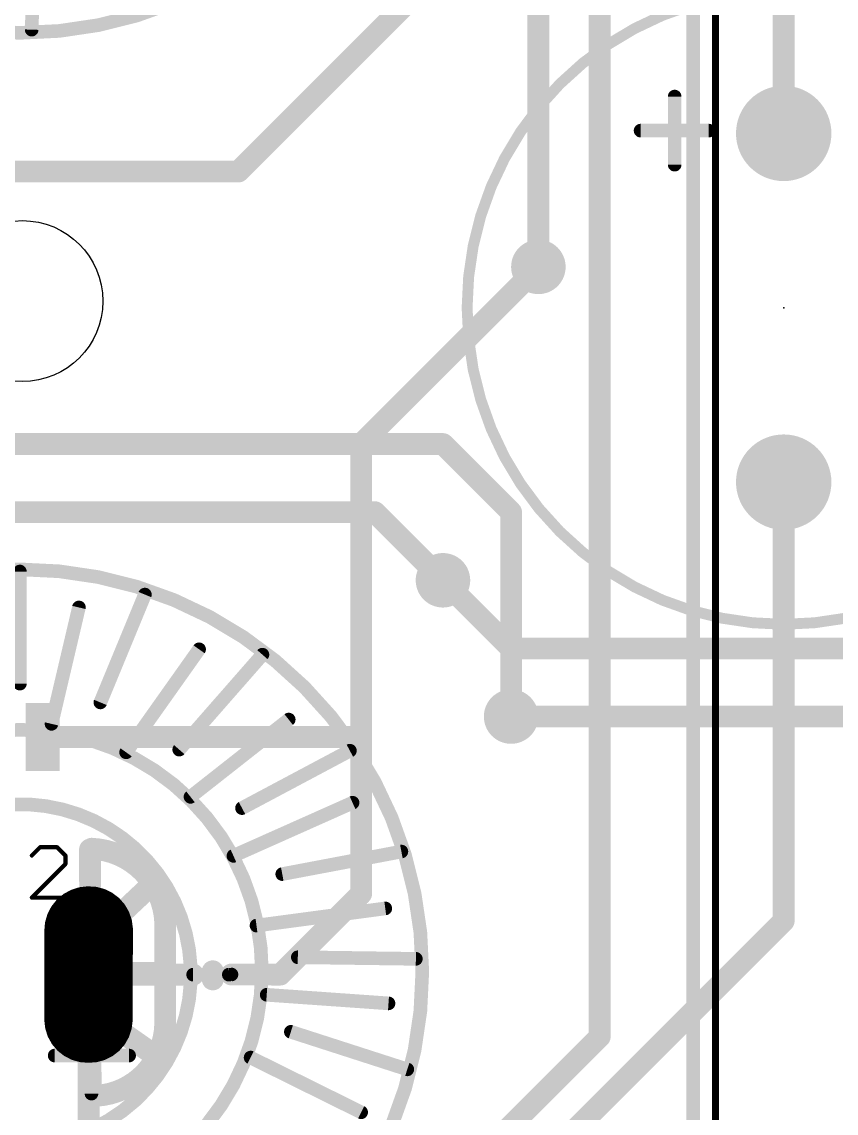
# Model space of a CAD drawing. Extents: x -2.6 to 78.8, y -16.5 to 68.7.
# Drawn here: x 50.57 to 65.75, y 16.74 to 37.08 of the extents above; entities that cross this region are included whole.
import ezdxf

# ---------------------------------------------------------------- set-up
doc = ezdxf.new("R2010")
doc.units = 0
for name, color, linetype in [('1', 12, 'CONTINUOUS'), ('16', 132, 'CONTINUOUS'), ('17', 110, 'CONTINUOUS'), ('18', 110, 'CONTINUOUS'), ('20', 53, 'CONTINUOUS'), ('21', 31, 'CONTINUOUS'), ('22', 40, 'CONTINUOUS'), ('24', 53, 'CONTINUOUS'), ('51', 53, 'CONTINUOUS')]:
    doc.layers.add(name, color=color, linetype=linetype)

# ---------------------------------------------------------------- blocks, each defined once
blk = doc.blocks.new('RECT')
blk.add_solid([(-0.5, -0.5), (0.5, -0.5), (-0.5, 0.5), (0.5, 0.5)])
blk = doc.blocks.new('ROUNDP')
at = {"const_width": 0.5}
blk.add_lwpolyline([(0, -0.25, 1), (0, 0.25, 1), (0, -0.25)], format="xyb", dxfattribs=at)
blk = doc.blocks.new('ROUNDV')
at = {"const_width": 0.5}
blk.add_lwpolyline([(0, -0.25, 1), (0, 0.25, 1), (0, -0.25)], format="xyb", dxfattribs=at)

msp = doc.modelspace()

# ---------------------------------------------------------------- linework, layer by layer
at = {"layer": '1'}
for points, const_width in [([(64.77, 35), (64.77, 59.563)], 0.4064), ([(61.341, 18.161), (61.341, 49.911)], 0.4064), ([(60.198, 32.512), (60.198, 49.022)], 0.4064), ([(50.755, 36.934), (50.825, 39.164)], 0.254), ([(54.61, 34.29), (59.1185, 38.7985)], 0.4064), ([(45.72, 34.29), (54.61, 34.29)], 0.4064), ([(46.228, 29.21), (58.42, 29.21)], 0.4064), ([(58.42, 29.21), (59.69, 27.94)], 0.4064), ([(64.77, 20.32), (64.77, 28.5)], 0.4064), ([(44.958, 27.94), (57.15, 27.94)], 0.4064), ([(57.15, 27.94), (58.42, 26.67)], 0.4064), ([(59.69, 27.94), (59.69, 24.13)], 0.4064), ([(50.535, 26.834), (50.535, 24.744)], 0.254), ([(52.865, 26.404), (52.035, 24.394)], 0.254), ([(51.125, 23.994), (51.635, 26.164)], 0.254), ([(52.515, 23.464), (53.875, 25.384)], 0.254), ([(55.055, 25.284), (53.505, 23.514)], 0.254), ([(53.715, 22.634), (55.545, 24.074)], 0.254), ([(56.685, 23.494), (54.675, 22.424)], 0.254), ([(54.515, 21.534), (56.735, 22.524)], 0.254), ([(57.645, 21.614), (55.425, 21.194)], 0.254), ([(54.945, 20.234), (57.345, 20.554)], 0.254), ([(50.8, 6.35), (64.77, 20.32)], 0.4064), ([(57.915, 19.614), (55.715, 19.644)], 0.254), ([(55.135, 18.944), (57.405, 18.784)], 0.254), ([(48.0822, 4.9022), (61.341, 18.161)], 0.4064), ([(57.755, 17.554), (55.585, 18.254)], 0.254), ([(54.835, 17.774), (56.895, 16.754)], 0.254)]:
    msp.add_lwpolyline(points, dxfattribs=dict(at, const_width=const_width))
for points, const_width in [([(50.535, 36.874, 1), (50.535, 51.874, 1), (50.535, 36.874)], 0.254), ([(50.6915, 36.936, 1), (50.8185, 36.932)], 0.127), ([(64.6684, 35, 1), (64.8716, 35)], 0.2032), ([(54.5382, 34.3618, 1), (54.6818, 34.2182)], 0.2032), ([(54.61, 34.1884, 1), (54.61, 34.3916)], 0.2032), ([(60.0964, 32.512, 1), (60.2996, 32.512)], 0.2032), ([(58.4918, 29.2818, 1), (58.3482, 29.1382)], 0.2032), ([(58.42, 29.1084, 1), (58.42, 29.3116)], 0.2032), ([(64.8716, 28.5, 1), (64.6684, 28.5)], 0.2032), ([(57.2218, 28.0118, 1), (57.0782, 27.8682)], 0.2032), ([(57.15, 27.8384, 1), (57.15, 28.0416)], 0.2032), ([(59.7916, 27.94, 1), (59.5884, 27.94)], 0.2032), ([(59.6182, 27.8682, 1), (59.7618, 28.0118)], 0.2032), ([(50.535, 11.874, 1), (50.535, 26.874, 1), (50.535, 11.874)], 0.254), ([(50.5985, 26.834, 1), (50.4715, 26.834)], 0.127), ([(58.3482, 26.5982, 1), (58.4918, 26.7418)], 0.2032), ([(52.9237, 26.3798, 1), (52.8063, 26.4282)], 0.127), ([(51.6968, 26.1495, 1), (51.5732, 26.1785)], 0.127), ([(53.9268, 25.3473, 1), (53.8232, 25.4207)], 0.127), ([(55.1028, 25.2422, 1), (55.0072, 25.3258)], 0.127), ([(50.4715, 24.744, 1), (50.5985, 24.744)], 0.127), ([(51.9763, 24.4182, 1), (52.0937, 24.3698)], 0.127), ([(59.5884, 24.13, 1), (59.7916, 24.13)], 0.2032), ([(50.545, 14.884, 1), (50.545, 23.884, 1), (50.545, 14.884)], 0.254), ([(51.0632, 24.0085, 1), (51.1868, 23.9795)], 0.127), ([(55.5843, 24.0241, 1), (55.5057, 24.1239)], 0.127), ([(53.4572, 23.5558, 1), (53.5528, 23.4722)], 0.127), ([(56.7148, 23.4379, 1), (56.6552, 23.5501)], 0.127), ([(52.4632, 23.5007, 1), (52.5668, 23.4273)], 0.127), ([(53.6757, 22.6839, 1), (53.7543, 22.5841)], 0.127), ([(56.7609, 22.466, 1), (56.7091, 22.582)], 0.127), ([(54.6452, 22.4801, 1), (54.7048, 22.3679)], 0.127), ([(54.4891, 21.592, 1), (54.5409, 21.476)], 0.127), ([(57.6568, 21.5516, 1), (57.6332, 21.6764)], 0.127), ([(55.4132, 21.2564, 1), (55.4368, 21.1316)], 0.127), ([(57.3534, 20.4911, 1), (57.3366, 20.6169)], 0.127), ([(54.9366, 20.2969, 1), (54.9534, 20.1711)], 0.127), ([(64.6684, 20.32, 1), (64.8716, 20.32)], 0.2032), ([(64.8418, 20.2482, 1), (64.6982, 20.3918)], 0.2032), ([(55.7159, 19.7075, 1), (55.7141, 19.5805)], 0.127), ([(57.9141, 19.5505, 1), (57.9159, 19.6775)], 0.127), ([(55.1395, 19.0073, 1), (55.1305, 18.8807)], 0.127), ([(57.4005, 18.7207, 1), (57.4095, 18.8473)], 0.127), ([(55.6045, 18.3144, 1), (55.5655, 18.1936)], 0.127), ([(61.4128, 18.0892, 1), (61.2692, 18.2328)], 0.2032), ([(61.2394, 18.161, 1), (61.4426, 18.161)], 0.2032), ([(54.8632, 17.8309, 1), (54.8068, 17.7171)], 0.127), ([(57.7355, 17.4936, 1), (57.7745, 17.6144)], 0.127), ([(56.8668, 16.6971, 1), (56.9232, 16.8109)], 0.127)]:
    msp.add_lwpolyline(points, format="xyb", dxfattribs=dict(at, const_width=const_width))
at = {"layer": '16'}
for points, const_width in [([(56.896, 29.21), (60.198, 32.512)], 0.4064), ([(56.896, 23.749), (56.896, 29.21)], 0.4064), ([(58.42, 26.67), (59.69, 25.4)], 0.4064), ([(59.69, 25.4), (66.04, 25.4)], 0.4064), ([(59.69, 24.13), (67.31, 24.13)], 0.4064), ([(56.896, 23.749), (50.9579, 23.749)], 0.4064), ([(56.896, 20.828), (56.896, 23.749)], 0.4064), ([(51.8415, 21.6517), (51.8542, 17.0568)], 0.4064), ([(52.4587, 20.4935), (52.9972, 21.0015)], 0.4064), ([(51.8034, 20.9024), (51.6557, 20.8861)], 0.127), ([(51.9501, 20.893), (51.8034, 20.9024)], 0.127), ([(52.0921, 20.8551), (51.9501, 20.893)], 0.127), ([(55.388, 19.32), (56.896, 20.828)], 0.4064), ([(51.3837, 20.7697), (51.2699, 20.6741)], 0.127), ([(51.3019, 20.701), (52.3405, 20.701)], 0.127), ([(51.5139, 20.8413), (51.3837, 20.7697)], 0.127), ([(51.4897, 20.828), (52.1471, 20.828)], 0.127), ([(51.6557, 20.8861), (51.5139, 20.8413)], 0.127), ([(52.2239, 20.7902), (52.0921, 20.8551)], 0.127), ([(52.3406, 20.7009), (52.2239, 20.7902)], 0.127), ([(52.4377, 20.5905), (52.3406, 20.7009)], 0.127), ([(51.1769, 20.5581), (51.1083, 20.4262)], 0.127), ([(51.2699, 20.6741), (51.1769, 20.5581)], 0.127), ([(51.1896, 20.574), (52.4472, 20.574)], 0.127), ([(52.5113, 20.4633), (52.4377, 20.5905)], 0.127), ([(51.0669, 20.2835), (51.054, 20.1354)], 0.127), ([(51.1083, 20.4262), (51.0669, 20.2835)], 0.127), ([(51.0775, 20.32), (52.5592, 20.32)], 0.127), ([(51.1191, 20.447), (52.5168, 20.447)], 0.127), ([(52.5587, 20.3242), (52.5113, 20.4633)], 0.127), ([(52.578, 20.1785), (52.5587, 20.3242)], 0.127), ([(53.2435, 20.1684), (53.2435, 18.3953)], 0.4064), ([(51.054, 20.1354), (51.054, 18.4691)], 0.127), ([(51.059, 20.193), (52.5761, 20.193)], 0.127), ([(52.5731, 18.464), (52.578, 20.1785)], 0.127), ([(51.054, 20.066), (52.5777, 20.066)], 0.127), ([(51.054, 19.939), (52.5773, 19.939)], 0.127), ([(51.054, 19.812), (52.577, 19.812)], 0.127), ([(51.054, 19.685), (52.5766, 19.685)], 0.127), ([(51.054, 19.558), (52.5762, 19.558)], 0.127), ([(52.4587, 19.3505), (53.1877, 19.3505)], 0.4064), ([(51.054, 19.431), (52.5759, 19.431)], 0.127), ([(51.054, 19.304), (52.5755, 19.304)], 0.127), ([(51.816, 15.7171), (51.816, 19.32)], 0.4064), ([(51.816, 19.32), (53.7634, 19.32)], 0.4064), ([(53.7634, 19.32), (53.7642, 19.3192)], 0.4064), ([(53.7642, 19.3192), (54.4288, 19.3192)], 0.254), ([(54.478, 19.3226), (55.388, 19.32)], 0.4064), ([(54.4288, 19.3192), (54.478, 19.3226)], 0.254), ([(51.054, 19.177), (52.5751, 19.177)], 0.127), ([(51.054, 19.05), (52.5748, 19.05)], 0.127), ([(51.054, 18.923), (52.5744, 18.923)], 0.127), ([(51.054, 18.796), (52.574, 18.796)], 0.127), ([(51.054, 18.669), (52.5737, 18.669)], 0.127), ([(51.054, 18.542), (52.5733, 18.542)], 0.127), ([(51.054, 18.4691), (51.071, 18.3244)], 0.127), ([(52.5551, 18.3194), (52.5731, 18.464)], 0.127), ([(51.0603, 18.415), (52.567, 18.415)], 0.127), ([(51.071, 18.3244), (51.1159, 18.1858)], 0.127), ([(51.0828, 18.288), (52.5447, 18.288)], 0.127), ([(52.4714, 18.2202), (53.0124, 17.8417)], 0.4064), ([(52.5092, 18.1811), (52.5551, 18.3194)], 0.127), ([(51.1159, 18.1858), (51.1869, 18.0586)], 0.127), ([(51.1297, 18.161), (52.4978, 18.161)], 0.127), ([(51.1869, 18.0586), (51.2815, 17.9478)], 0.127), ([(52.342, 17.9442), (52.4373, 18.0544)], 0.127), ([(52.4373, 18.0544), (52.5092, 18.1811)], 0.127), ([(51.2079, 18.034), (52.4196, 18.034)], 0.127), ([(51.2815, 17.9478), (51.3958, 17.8575)], 0.127), ([(51.3331, 17.907), (52.2942, 17.907)], 0.127), ([(51.3958, 17.8575), (51.5256, 17.7912)], 0.127), ([(52.0968, 17.7893), (52.227, 17.8547)], 0.127), ([(52.227, 17.8547), (52.342, 17.9442)], 0.127), ([(51.5256, 17.7912), (51.6658, 17.7516)], 0.127), ([(51.5654, 17.78), (52.0629, 17.78)], 0.127), ([(51.6658, 17.7516), (51.811, 17.7401)], 0.127), ([(51.811, 17.7401), (51.9563, 17.7507)], 0.127), ([(51.9563, 17.7507), (52.0968, 17.7893)], 0.127)]:
    msp.add_lwpolyline(points, dxfattribs=dict(at, const_width=const_width))
for points, const_width in [([(60.2698, 32.4402, 1), (60.1262, 32.5838)], 0.2032), ([(56.9976, 29.21, 1), (56.7944, 29.21)], 0.2032), ([(56.8242, 29.2818, 1), (56.9678, 29.1382)], 0.2032), ([(58.4918, 26.7418, 1), (58.3482, 26.5982)], 0.2032), ([(59.69, 25.5016, 1), (59.69, 25.2984)], 0.2032), ([(59.6182, 25.3282, 1), (59.7618, 25.4718)], 0.2032), ([(59.69, 24.2316, 1), (59.69, 24.0284)], 0.2032), ([(50.9579, 23.8506, 1), (50.9579, 23.6474)], 0.2032), ([(56.9976, 23.749, 1), (56.7944, 23.749)], 0.2032), ([(56.7944, 23.749, 1), (56.9976, 23.749)], 0.2032), ([(56.896, 23.6474, 1), (56.896, 23.8506)], 0.2032), ([(51.9431, 21.652, 1), (51.7399, 21.6514)], 0.2032), ([(53.2435, 20.1684, 0.4143), (51.8745, 21.6669)], 0.4064), ([(51.8791, 21.7684, 1), (51.8699, 21.5654)], 0.2032), ([(53.0669, 20.9276, 1), (52.9275, 21.0754)], 0.2032), ([(51.8054, 20.9341, 1), (51.8014, 20.8707)], 0.0635), ([(51.8069, 20.8708, 1), (51.7999, 20.934)], 0.0635), ([(51.9582, 20.9236, 1), (51.9419, 20.8623)], 0.0635), ([(51.948, 20.8613, 1), (51.9521, 20.9246)], 0.0635), ([(56.9678, 20.7562, 1), (56.8242, 20.8998)], 0.2032), ([(51.3019, 20.7327, 1), (51.3019, 20.6693)], 0.0635), ([(51.3684, 20.7976, 1), (51.3989, 20.7419)], 0.0635), ([(51.4041, 20.7454, 1), (51.3632, 20.794)], 0.0635), ([(51.4897, 20.8597, 1), (51.4897, 20.7963)], 0.0635), ([(51.5044, 20.8716, 1), (51.5235, 20.811)], 0.0635), ([(51.5292, 20.8135, 1), (51.4986, 20.8691)], 0.0635), ([(51.6522, 20.9177, 1), (51.6591, 20.8546)], 0.0635), ([(51.6652, 20.8558, 1), (51.6461, 20.9164)], 0.0635), ([(52.1061, 20.8836, 1), (52.0781, 20.8266)], 0.0635), ([(52.0839, 20.8244, 1), (52.1002, 20.8858)], 0.0635), ([(52.1471, 20.7963, 1), (52.1471, 20.8597)], 0.0635), ([(52.2432, 20.8154, 1), (52.2046, 20.765)], 0.0635), ([(52.2099, 20.7617, 1), (52.238, 20.8187)], 0.0635), ([(52.3645, 20.7219, 1), (52.3168, 20.6799)], 0.0635), ([(52.3213, 20.6757, 1), (52.3599, 20.7261)], 0.0635), ([(52.3405, 20.6693, 1), (52.3405, 20.7327)], 0.0635), ([(56.7944, 20.828, 1), (56.9976, 20.828)], 0.2032), ([(51.1521, 20.578, 1), (51.2017, 20.5383)], 0.0635), ([(51.2051, 20.5435, 1), (51.1487, 20.5728)], 0.0635), ([(51.1896, 20.6058, 1), (51.1896, 20.5423)], 0.0635), ([(51.2494, 20.6984, 1), (51.2903, 20.6498)], 0.0635), ([(51.2946, 20.6543, 1), (51.2451, 20.694)], 0.0635), ([(52.389, 20.5674, 1), (52.5284, 20.4196)], 0.2032), ([(52.4651, 20.6064, 1), (52.4102, 20.5746)], 0.0635), ([(52.4138, 20.5695, 1), (52.4615, 20.6115)], 0.0635), ([(52.4472, 20.5423, 1), (52.4472, 20.6058)], 0.0635), ([(51.0985, 20.2807, 1), (51.0352, 20.2862)], 0.0635), ([(51.0775, 20.3517, 1), (51.0775, 20.2883)], 0.0635), ([(51.0802, 20.4409, 1), (51.1365, 20.4116)], 0.0635), ([(51.1388, 20.4174, 1), (51.0779, 20.4351)], 0.0635), ([(51.1191, 20.4788, 1), (51.1191, 20.4153)], 0.0635), ([(52.5413, 20.4735, 1), (52.4812, 20.4531)], 0.0635), ([(52.4838, 20.4474, 1), (52.5388, 20.4792)], 0.0635), ([(52.5168, 20.4153, 1), (52.5168, 20.4788)], 0.0635), ([(52.5901, 20.3284, 1), (52.5272, 20.32)], 0.0635), ([(52.5286, 20.314, 1), (52.5887, 20.3344)], 0.0635), ([(52.5592, 20.2883, 1), (52.5592, 20.3517)], 0.0635), ([(53.3451, 20.1684, 1), (53.1419, 20.1684)], 0.2032), ([(51.0858, 20.1354, 1), (51.0222, 20.1354)], 0.0635), ([(51.0224, 20.1381, 1), (51.0856, 20.1327)], 0.0635), ([(51.059, 20.2248, 1), (51.059, 20.1613)], 0.0635), ([(51.0364, 20.2924, 1), (51.0973, 20.2746)], 0.0635), ([(52.6097, 20.1784, 1), (52.5463, 20.1786)], 0.0635), ([(52.5465, 20.1743, 1), (52.6095, 20.1827)], 0.0635), ([(52.5761, 20.1613, 1), (52.5761, 20.2248)], 0.0635), ([(53.142, 20.173, 1), (53.345, 20.1638)], 0.2032), ([(51.054, 20.0978, 1), (51.054, 20.0343)], 0.0635), ([(51.054, 19.9707, 1), (51.054, 19.9073)], 0.0635), ([(52.5773, 19.9073, 1), (52.5773, 19.9707)], 0.0635), ([(52.5777, 20.0343, 1), (52.5777, 20.0978)], 0.0635), ([(51.054, 19.8438, 1), (51.054, 19.7803)], 0.0635), ([(51.054, 19.7168, 1), (51.054, 19.6533)], 0.0635), ([(52.5766, 19.6533, 1), (52.5766, 19.7168)], 0.0635), ([(52.577, 19.7803, 1), (52.577, 19.8438)], 0.0635), ([(51.054, 19.5897, 1), (51.054, 19.5263)], 0.0635), ([(52.4587, 19.4521, 1), (52.4587, 19.2489)], 0.2032), ([(52.5762, 19.5263, 1), (52.5762, 19.5897)], 0.0635), ([(53.1877, 19.2489, 1), (53.1877, 19.4521)], 0.2032), ([(51.054, 19.4627, 1), (51.054, 19.3993)], 0.0635), ([(51.054, 19.3358, 1), (51.054, 19.2723)], 0.0635), ([(51.9176, 19.32, 1), (51.7144, 19.32)], 0.2032), ([(51.816, 19.4216, 1), (51.816, 19.2184)], 0.2032), ([(52.5755, 19.2723, 1), (52.5755, 19.3358)], 0.0635), ([(52.5759, 19.3993, 1), (52.5759, 19.4627)], 0.0635), ([(53.8352, 19.3918, 1), (53.6916, 19.2482)], 0.2032), ([(53.6924, 19.2474, 1), (53.836, 19.391)], 0.2032), ([(53.7642, 19.3827, 1), (53.7642, 19.2557)], 0.127), ([(53.7634, 19.2184, 1), (53.7634, 19.4216)], 0.2032), ([(54.4783, 19.4242, 1), (54.4777, 19.221)], 0.2032), ([(54.4244, 19.3825, 1), (54.4332, 19.2559)], 0.127), ([(54.4288, 19.2557, 1), (54.4288, 19.3827)], 0.127), ([(54.4824, 19.2593, 1), (54.4736, 19.3859)], 0.127), ([(55.3162, 19.3918, 1), (55.4598, 19.2482)], 0.2032), ([(55.3877, 19.2184, 1), (55.3883, 19.4216)], 0.2032), ([(51.054, 19.2087, 1), (51.054, 19.1453)], 0.0635), ([(52.5751, 19.1453, 1), (52.5751, 19.2087)], 0.0635), ([(51.054, 19.0817, 1), (51.054, 19.0183)], 0.0635), ([(51.054, 18.9548, 1), (51.054, 18.8913)], 0.0635), ([(52.5744, 18.8913, 1), (52.5744, 18.9548)], 0.0635), ([(52.5748, 19.0183, 1), (52.5748, 19.0817)], 0.0635), ([(51.054, 18.8277, 1), (51.054, 18.7643)], 0.0635), ([(51.054, 18.7007, 1), (51.054, 18.6373)], 0.0635), ([(52.5737, 18.6373, 1), (52.5737, 18.7007)], 0.0635), ([(52.574, 18.7643, 1), (52.574, 18.8277)], 0.0635), ([(51.054, 18.5738, 1), (51.054, 18.5103)], 0.0635), ([(51.0855, 18.4728, 1), (51.0225, 18.4654)], 0.0635), ([(51.8465, 17.0595, 0.4147), (53.2435, 18.3953)], 0.4064), ([(52.6046, 18.4601, 1), (52.5416, 18.4679)], 0.0635), ([(52.5733, 18.5103, 1), (52.5733, 18.5738)], 0.0635), ([(53.3451, 18.3931, 1), (53.1419, 18.3975)], 0.2032), ([(51.0222, 18.4691, 1), (51.0858, 18.4691)], 0.0635), ([(51.0603, 18.4467, 1), (51.0603, 18.3833)], 0.0635), ([(51.1012, 18.3342, 1), (51.0408, 18.3146)], 0.0635), ([(51.0394, 18.3207, 1), (51.1025, 18.3281)], 0.0635), ([(51.0828, 18.3197, 1), (51.0828, 18.2563)], 0.0635), ([(52.5296, 18.3034, 1), (52.4132, 18.137)], 0.2032), ([(52.5236, 18.3233, 1), (52.5866, 18.3155)], 0.0635), ([(52.5852, 18.3094, 1), (52.525, 18.3294)], 0.0635), ([(52.5414, 18.4641, 1), (52.6048, 18.4639)], 0.0635), ([(52.5447, 18.2563, 1), (52.5447, 18.3197)], 0.0635), ([(52.567, 18.3833, 1), (52.567, 18.4467)], 0.0635), ([(53.1419, 18.3953, 1), (53.3451, 18.3953)], 0.2032), ([(51.1436, 18.2013, 1), (51.0881, 18.1703)], 0.0635), ([(51.0857, 18.176, 1), (51.1461, 18.1956)], 0.0635), ([(51.1297, 18.1928, 1), (51.1297, 18.1293)], 0.0635), ([(51.2111, 18.0792, 1), (51.1628, 18.038)], 0.0635), ([(51.1592, 18.0431, 1), (51.2147, 18.0741)], 0.0635), ([(52.4613, 18.0337, 1), (52.4133, 18.0752)], 0.0635), ([(52.4791, 18.1911, 1), (52.5394, 18.1711)], 0.0635), ([(52.5368, 18.1654, 1), (52.4816, 18.1968)], 0.0635), ([(52.4978, 18.1293, 1), (52.4978, 18.1928)], 0.0635), ([(51.2079, 18.0658, 1), (51.2079, 18.0023)], 0.0635), ([(51.3011, 17.9727, 1), (51.2618, 17.9228)], 0.0635), ([(51.2573, 17.9272, 1), (51.3056, 17.9684)], 0.0635), ([(51.3331, 17.9387, 1), (51.3331, 17.8753)], 0.0635), ([(51.4102, 17.8858, 1), (51.3814, 17.8292)], 0.0635), ([(51.3761, 17.8326, 1), (51.4155, 17.8824)], 0.0635), ([(52.2075, 17.8798, 1), (52.2465, 17.8297)], 0.0635), ([(52.2412, 17.8263, 1), (52.2128, 17.8831)], 0.0635), ([(52.2942, 17.8753, 1), (52.2942, 17.9387)], 0.0635), ([(52.318, 17.965, 1), (52.366, 17.9234)], 0.0635), ([(52.3615, 17.9192, 1), (52.3225, 17.9693)], 0.0635), ([(52.4097, 18.0701, 1), (52.4649, 18.0387)], 0.0635), ([(52.4196, 18.0023, 1), (52.4196, 18.0658)], 0.0635), ([(52.9542, 17.7585, 1), (53.0706, 17.9249)], 0.2032), ([(51.5342, 17.8218, 1), (51.5169, 17.7607)], 0.0635), ([(51.5111, 17.763, 1), (51.54, 17.8195)], 0.0635), ([(51.5654, 17.8117, 1), (51.5654, 17.7483)], 0.0635), ([(51.6683, 17.7833, 1), (51.6633, 17.72)], 0.0635), ([(51.6571, 17.7211, 1), (51.6744, 17.7822)], 0.0635), ([(51.8087, 17.7718, 1), (51.8133, 17.7084)], 0.0635), ([(51.8085, 17.7084, 1), (51.8135, 17.7718)], 0.0635), ([(51.9479, 17.7813, 1), (51.9648, 17.72)], 0.0635), ([(51.9586, 17.719, 1), (51.954, 17.7823)], 0.0635), ([(52.0629, 17.7483, 1), (52.0629, 17.8117)], 0.0635), ([(52.0825, 17.8177, 1), (52.111, 17.761)], 0.0635), ([(52.1052, 17.7587, 1), (52.0884, 17.82)], 0.0635), ([(51.8489, 17.1611, 1), (51.8441, 16.9579)], 0.2032), ([(51.7526, 17.0565, 1), (51.9558, 17.0571)], 0.2032)]:
    msp.add_lwpolyline(points, format="xyb", dxfattribs=dict(at, const_width=const_width))
at = {"layer": '20'}
msp.add_circle((50.581, 31.874), 1.5, dxfattribs=at)
at = {"layer": '21', "const_width": 0.254}
for points in [[(63.081, 56.874), (63.081, 6.874)], [(51.8693, 17.1025), (51.8693, 18.4894)], [(51.1835, 17.8113), (52.5704, 17.8113)]]:
    msp.add_lwpolyline(points, dxfattribs=at)
at = {"layer": '21'}
for points, const_width in [([(48.006, 17.415, 3), (48.006, 21.225)], 0.254), ([(48.007, 17.4175, 3), (48.007, 21.2275)], 0.254), ([(51.9328, 18.4894, 1), (51.8058, 18.4894)], 0.127), ([(51.1835, 17.8748, 1), (51.1835, 17.7478)], 0.127), ([(52.5704, 17.7478, 1), (52.5704, 17.8748)], 0.127), ([(51.8058, 17.1025, 1), (51.9328, 17.1025)], 0.127)]:
    msp.add_lwpolyline(points, format="xyb", dxfattribs=dict(at, const_width=const_width))
at = {"layer": '22'}
for points, const_width in [([(64.77, 25.85, 1), (64.77, 37.65, 1), (64.77, 25.85)], 0.2032), ([(62.8015, 35.687, 1), (62.6745, 35.687)], 0.127), ([(62.103, 35.1155, 1), (62.103, 34.9885)], 0.127), ([(63.373, 34.9885, 1), (63.373, 35.1155)], 0.127), ([(62.6745, 34.417, 1), (62.8015, 34.417)], 0.127), ([(54.2316, 19.3827, 1), (54.0284, 19.3827)], 0.2032), ([(54.0284, 19.2303, 1), (54.2316, 19.2303)], 0.2032)]:
    msp.add_lwpolyline(points, format="xyb", dxfattribs=dict(at, const_width=const_width))
for points, const_width in [([(62.738, 35.687), (62.738, 34.417)], 0.254), ([(63.373, 35.052), (62.103, 35.052)], 0.254), ([(54.13, 19.3827), (54.13, 19.2303)], 0.4064)]:
    msp.add_lwpolyline(points, dxfattribs=dict(at, const_width=const_width))
at = {"layer": '24'}
msp.add_point((64.77, 31.75), dxfattribs=at)
at = {"layer": '51'}
for points, const_width in [([(63.5, 5.08), (63.5, 58.42)], 0.127), ([(50.9144, 21.6957), (50.7576, 21.5389)], 0.0762), ([(51.2279, 21.6957), (50.9144, 21.6957)], 0.0762), ([(51.3847, 21.5389), (51.2279, 21.6957)], 0.0762), ([(51.3847, 21.3822), (51.3847, 21.5389)], 0.0762), ([(50.7576, 20.7551), (51.3847, 21.3822)], 0.0762), ([(51.3847, 20.7551), (50.7576, 20.7551)], 0.0762)]:
    msp.add_lwpolyline(points, dxfattribs=dict(at, const_width=const_width))
at = {"layer": '51', "const_width": 0.0381}
for points in [[(50.7441, 21.5524, 1), (50.7711, 21.5255)], [(50.9144, 21.7148, 1), (50.9144, 21.6767)], [(50.9279, 21.6822, 1), (50.9009, 21.7092)], [(51.2414, 21.7092, 1), (51.2144, 21.6822)], [(51.2279, 21.6767, 1), (51.2279, 21.7148)], [(51.4037, 21.5389, 1), (51.3656, 21.5389)], [(51.3712, 21.5255, 1), (51.3982, 21.5524)], [(51.3656, 21.3822, 1), (51.4037, 21.3822)], [(51.3982, 21.3687, 1), (51.3712, 21.3956)], [(50.7576, 20.7742, 1), (50.7576, 20.7361)], [(50.7441, 20.7686, 1), (50.7711, 20.7416)], [(51.3847, 20.7361, 1), (51.3847, 20.7742)]]:
    msp.add_lwpolyline(points, format="xyb", dxfattribs=at)

# ---------------------------------------------------------------- block references
at = {"layer": '16', "xscale": 0.635, "yscale": 1.27}
msp.add_blockref('RECT', (50.9579, 23.749), dxfattribs=at)
at = {"layer": '17', "rotation": 90}
for p, xscale, yscale in [((64.77, 35), 1.778, 1.778), ((64.77, 35), 1.778, 1.778), ((64.77, 28.5), 1.778, 1.778), ((64.77, 28.5), 1.778, 1.778), ((51.816, 19.32), 1.4986, 1.4986), ((51.816, 19.32), 1.4986, 1.4986)]:
    msp.add_blockref('ROUNDP', p, dxfattribs=dict(at, xscale=xscale, yscale=yscale))
at = {"layer": '18', "xscale": 1.016, "yscale": 1.016}
for p in [(60.198, 32.512), (60.198, 32.512), (58.42, 26.67), (58.42, 26.67), (59.69, 24.13), (59.69, 24.13)]:
    msp.add_blockref('ROUNDV', p, dxfattribs=at)

doc.saveas('drawing.dxf')
